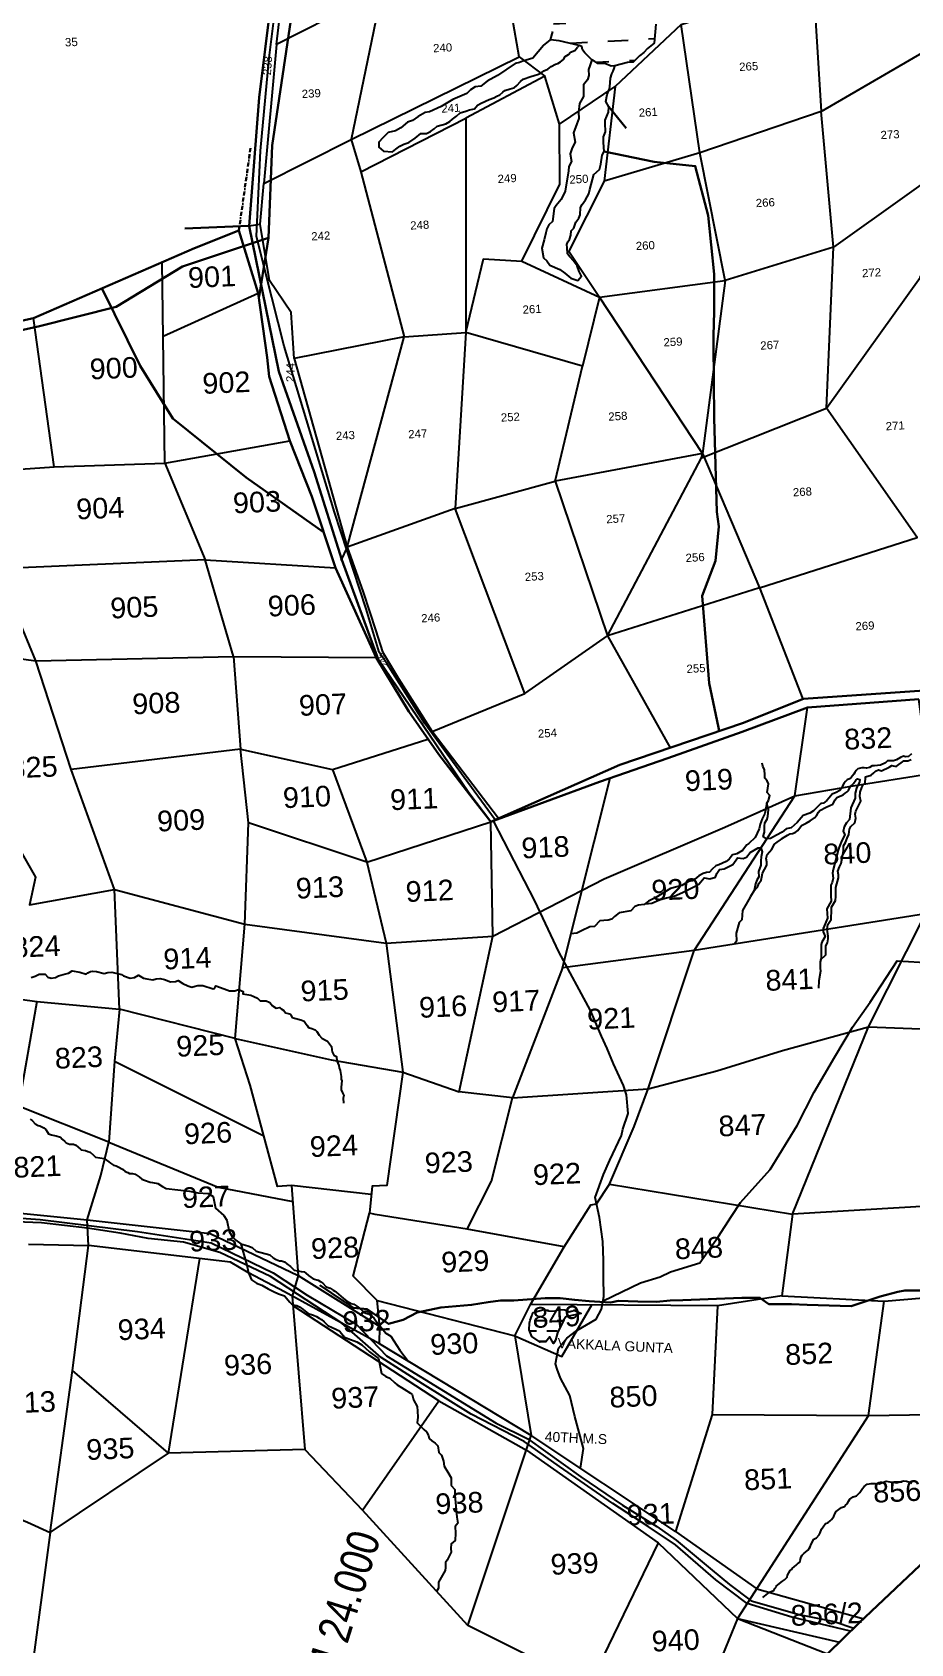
# Model space of a CAD drawing. Header units: inches. Extents: x 304037 to 460575, y 1453943 to 1639883.
# Drawn here: x 329611 to 330705, y 1604477 to 1606484 of the extents above; entities that cross this region are included whole.
import ezdxf

# ---------------------------------------------------------------- set-up
doc = ezdxf.new("R2010")
doc.units = ezdxf.units.IN
doc.header["$MEASUREMENT"] = 0
for name, pattern in [('ACAD_ISO02W100', [15, 12, -3]), ('ACAD_ISO07W100', [3, 0, -3]), ('BORDER', [1.75, 0.5, -0.25, 0.5, -0.25, 0, -0.25])]:
    doc.linetypes.add(name, pattern=pattern)
for name, color, linetype in [('cahnige', 6, 'Continuous'), ('CARTTRACK', 30, 'ACAD_ISO02W100'), ('NALA', 4, 'Continuous'), ('SURVEY_BND', 7, 'Continuous'), ('SURVEY_NO', 7, 'Continuous'), ('TEXT', 7, 'Continuous'), ('WATER_BODY', 4, 'Continuous')]:
    doc.layers.add(name, color=color, linetype=linetype)
for name, color, linetype, lineweight in [('FOOTPATH', 150, 'ACAD_ISO07W100', 30), ('ROAD', 1, 'Continuous', 25), ('VILL_BOUNDARY', 6, 'BORDER', 30)]:
    doc.layers.add(name, color=color, linetype=linetype, lineweight=lineweight)
doc.styles.add('ARIALN', font='ARIALN.TTF')
doc.styles.get("Standard").update_dxf_attribs({"font": 'arial.ttf'})

# ---------------------------------------------------------------- blocks, each defined once
blk = doc.blocks.new('KALUVOYA')
at = {"layer": 'WATER_BODY', "linetype": 'ByBlock'}
h = blk.add_hatch(dxfattribs=at)
h.set_pattern_fill('DASH', color=256, scale=10, angle=180, style=0)
h.set_pattern_definition([(180, (-590.302, -65.8843), (-1.25, -1.25), [1.25, -1.25])])
h.paths.add_polyline_path([(47.1, 124.1), (47.21, 123.84), (47.54, 123.27), (47.78, 123.67), (48.01, 124.55), (48.96, 126.5), (50.87, 126.9), (50.12, 127.29), (49.67, 127.2), (49.41, 127.13), (48.92, 127.36), (48.13, 127.41), (47.5, 127.11), (46.36, 127.4), (45.08, 127.04), (45, 126.9), (44.7, 126.08), (44.64, 125.72), (44.61, 124.91), (44.9, 124.14), (45.94, 123.44), (46.61, 123.48)])
at = {"layer": 'CARTTRACK', "linetype": 'ByBlock'}
for points in [[(53.53, 128.44), (58.06, 130.64), (60.45, 131.37), (61.71, 131.97), (65.26, 133.07), (67.47, 136.22), (69.09, 138.72), (70.15, 140.34), (73.76, 144.34), (77.03, 149.67), (79.06, 153.73), (81.55, 157.98), (83.7, 161.57), (85.82, 164.62), (89.11, 169.61), (93.16, 169.38)], [(50.82, 108.18), (51.18, 110.55), (50.11, 114.44), (49.53, 117), (48.37, 119.09), (47.99, 120.19), (47.76, 120.8), (48.14, 122.72), (49.15, 123.94), (50.35, 124.84), (52.69, 126.23), (53.36, 127.44), (53.62, 128.95), (53.57, 131.35), (53.57, 133.33), (53.51, 135.64), (53.1, 138.54), (52.58, 140.94), (53.59, 143.75), (54.35, 145.49), (55.77, 148.44), (55.92, 149.23), (56.56, 151.11), (56.35, 153.4), (55.98, 154.53), (54.79, 157.14), (54, 158.99), (53.34, 160.47), (51.97, 163.59), (48.14, 170.69), (45.26, 176.86), (40.24, 186.55)]]:
    blk.add_lwpolyline(points, dxfattribs=at)
at = {"layer": 'FOOTPATH', "linetype": 'ByBlock'}
for points in [[(-7.21, 250.97), (-2.56, 241.6), (1.39, 235.21), (10.28, 228.08), (19.65, 221.46)], [(19.27, 130.32), (22.1, 128.37), (23.33, 127.56), (24.99, 127.41), (27.58, 125.63), (29.32, 126.13), (31.02, 127.03), (33.88, 127.62), (37.61, 127.94), (39.64, 128.29), (41.1, 128.47), (42.73, 128.49), (46.52, 128.78), (48.32, 128.75), (50.1, 128.56), (51.85, 128.4), (54.45, 128.25), (55.39, 128.44), (57.75, 128.35), (60.01, 128.34), (61.66, 128.49), (63.17, 128.55), (70.34, 128.82), (72.52, 128.82), (73.58, 128.07), (76.32, 128.05), (78.23, 127.96), (83.58, 127.8), (87.05, 129.01), (89.22, 129.56), (90.05, 129.7), (95.25, 129.72)]]:
    blk.add_lwpolyline(points, dxfattribs=at)
at = {"layer": 'NALA', "linetype": 'ByBlock'}
for points in [[(90.81, 194.67), (90.46, 194.35), (90.1, 194.33), (89.87, 194.38), (89.47, 194.25), (89.01, 193.95), (88.66, 193.83), (88.3, 193.84), (87.91, 193.81), (87.69, 193.57), (87.06, 193.32), (86.69, 193.27), (86.34, 193.24), (86.05, 193.22), (85.72, 193.01), (85.39, 192.94), (85.08, 192.99), (84.8, 192.97), (84.33, 192.86), (84.11, 192.65), (83.98, 192.4), (83.86, 192.21), (83.54, 191.81), (83.33, 191.66), (83.05, 191.54), (82.85, 191.34), (82.65, 191.08), (82.42, 190.7), (82.44, 190.59), (82.16, 190.25), (81.69, 190.01), (81.21, 189.81), (80.86, 189.35), (80.56, 189.04), (80.18, 188.72), (79.92, 188.66), (79.81, 188.62), (78.97, 187.76), (78.53, 187.5), (77.7, 187.19), (77, 186.36), (76.28, 185.72), (75.65, 185.59), (75.16, 185.17), (74.5, 184.81), (73.77, 184.41), (73.29, 184.36), (72.87, 184.67), (73.03, 185.19), (73.05, 185.91), (73.06, 186.33), (73.34, 186.76), (73.43, 187.12), (73.53, 187.89), (73.33, 188.71), (73.5, 189.01), (73.68, 189.62), (73.34, 189.99), (73.44, 190.5), (73.5, 191.05), (73.36, 191.39), (73.08, 191.71), (73.09, 192.12), (73.05, 192.75), (72.84, 193.16), (72.73, 193.54)], [(79.84, 169.72), (80.46, 170.34), (80.46, 170.9), (80.48, 171.44), (80.66, 171.79), (80.74, 172.27), (80.74, 172.59), (80.61, 173.43), (80.7, 174), (81.11, 174.61), (81.13, 175.02), (81.15, 175.41), (81.15, 175.78), (81.15, 176.1), (81.62, 176.94), (81.69, 177.4), (81.68, 177.84), (81.68, 178.28), (81.69, 178.5), (82, 179.66), (82, 180.04), (81.91, 180.47), (82.13, 180.98), (82.32, 181.39), (82.59, 182.93), (82.6, 183.53), (82.85, 183.93), (83.06, 184.47), (83.26, 184.91), (83.33, 185.55), (83.47, 185.87), (83.96, 186.34), (84.08, 186.9), (84.02, 187.36), (84.08, 187.75), (84.7, 188.96), (84.56, 189.5), (84.62, 190.03), (84.82, 190.61), (85.03, 191.02), (85.2, 191.04), (85.26, 191.91), (85.96, 192.11), (86.25, 192.37), (86.48, 192.57), (86.81, 192.73), (87.2, 192.6), (88.11, 193.07), (88.43, 193.26), (88.98, 193.13), (89.88, 193.83), (90.38, 193.83), (90.77, 193.98)], [(71.72, 178.01), (72.21, 178.54), (72.35, 178.98), (72.63, 179.39), (72.71, 179.76), (72.8, 180.23), (73.02, 180.67), (73.34, 181.21), (73.3, 181.56), (73.25, 182.01), (73.34, 182.48), (73.93, 183.12), (74.24, 183.73), (74.58, 183.97), (74.96, 184.24), (75.11, 184.38), (75.43, 184.59), (75.8, 184.84), (76.11, 184.98), (76.43, 185.02), (76.73, 185.15), (77.06, 185.38), (77.53, 186), (78.07, 186.29), (78.55, 186.55), (79.09, 186.94), (79.37, 187.25), (79.57, 187.62), (79.73, 187.8), (80.48, 188.2), (80.94, 188.42), (81.29, 188.6), (81.59, 189.09), (81.77, 189.39), (82.07, 189.49), (82.54, 189.72), (82.79, 189.93), (83.04, 190.09), (83.2, 190.25), (83.46, 190.76), (83.79, 191.07), (84.09, 191.49), (84.28, 191.65), (84.58, 191.58), (84.54, 191.29), (84.17, 190.5), (83.99, 189.92), (84, 189.31), (83.47, 188.14), (83.32, 186.74), (82.94, 186.33), (82.69, 185.85), (82.55, 185.28), (82.74, 184.92), (82.31, 183.99), (82.06, 183.37), (81.95, 183), (81.36, 180.67), (81.26, 180.22), (81.36, 179.61), (81.21, 179.09), (81.06, 178.77), (81.06, 177.53), (81.09, 176.82), (80.58, 175.93), (80.65, 174.77), (80.25, 173.81), (80.14, 173.51), (80.16, 173.14), (80.39, 172.58), (79.99, 171.89), (79.89, 171.59), (79.91, 170.26), (79.89, 169.94), (79.79, 169.5), (79.77, 168.72), (79.81, 168.36), (79.63, 167.19), (79.59, 166.29)], [(73.33, 188.71), (73.07, 187.43), (72.75, 186.82), (72.51, 186.14), (72.38, 185.6), (71.9, 184.53), (71.14, 183.83), (70.91, 183.66), (70.37, 182.95), (69.67, 182.55), (69.17, 182.45), (68.75, 181.91), (68.39, 181.63), (67.51, 181.24), (67.15, 181.12), (66.71, 180.7), (66.39, 180.33), (66.02, 180.28), (65.61, 180.17), (65.09, 179.89), (64.59, 179.5), (64.27, 179.3), (63.84, 179.22), (63.03, 178.72), (61.66, 178.38), (59.87, 177.25), (59, 176.84), (58.49, 176.41), (57.79, 176.33), (57.34, 176.16), (56.86, 175.64), (55.44, 175.41), (54.9, 174.98), (54.56, 174.65), (54.14, 174.51), (53.58, 174.5), (53.13, 174.45), (52.46, 173.77), (51.89, 173.7), (50.88, 173.24), (50.32, 172.96), (49.61, 172.88)], [(58.58, 176.49), (59.39, 176.58), (60.32, 176.99), (61.17, 177.22), (62.1, 177.45), (63.11, 177.87), (64.79, 178.73), (65.08, 178.9), (65.52, 179.4), (65.73, 179.67), (65.73, 179.67), (66.43, 179.54), (67.09, 179.74), (67.28, 180.17), (67.59, 180.65), (68.15, 180.74), (69.21, 181.26), (69.6, 181.85), (69.76, 182.07), (70.47, 181.98), (70.87, 182.16), (71.3, 182.74), (72.26, 183.27), (72.6, 183.3)], [(72.6, 183.3), (72.75, 182.8), (72.62, 182.2), (72.61, 181.73), (72.58, 181.18), (72.33, 180.43), (72.35, 179.77), (72.13, 179.37), (71.96, 178.94), (71.79, 178.11), (71.36, 177.41), (71.15, 177.03), (70.38, 175.71), (70.3, 174.59), (69.98, 174.23), (69.62, 172.94), (69.65, 171.98), (69.4, 171.65)], [(-15.72, 167.55), (-15.23, 167.71), (-14.76, 167.96), (-14.02, 167.93), (-13.7, 167.58), (-13.29, 167.47), (-12.77, 167.53), (-12.41, 167.76), (-11.84, 167.9), (-11.2, 168.05), (-10.74, 168.35), (-9.81, 168.17), (-9.05, 167.95), (-8.87, 168.1), (-8.53, 168.25), (-8.27, 168.3), (-7.81, 168.27), (-6.86, 168.03), (-6.44, 168.14), (-5.93, 168.2), (-4.77, 167.9), (-4.52, 167.74), (-3.71, 167.47), (-3.2, 167.54), (-2.73, 167.81), (-2.11, 167.47), (-1.73, 167.39), (-0.99, 167.27), (-0.6, 167.37), (-0.1, 167.44), (0.43, 167.3), (1.14, 167.01), (1.77, 167.08), (2.1, 167.18), (2.66, 166.84), (3.24, 166.54), (3.74, 166.4), (4.14, 166.5), (4.47, 166.6), (5.05, 166.57), (6.3, 166.2), (6.46, 166.24), (6.64, 166.53), (7.65, 166.2), (8.31, 165.95), (8.94, 165.95), (9.37, 166.1), (9.94, 165.86), (9.92, 165.57), (10.89, 165.43), (11.24, 165.24), (11.67, 165.04), (11.86, 164.9), (12.02, 164.75), (12.74, 164.74), (13.09, 164.58), (13.19, 164.53), (13.5, 164.14), (13.93, 163.85), (14.39, 163.91), (14.57, 163.76), (14.89, 163.55), (15.07, 163.28), (15.55, 163.17), (15.68, 163.06), (15.88, 162.72), (16.15, 162.63), (16.92, 162.44), (17.35, 162.26), (17.57, 161.9), (17.72, 161.72), (17.87, 161.51), (18.25, 161.38), (18.65, 161.23), (18.86, 161.02), (19.14, 160.6), (19.46, 160.22), (20, 159.92), (20.15, 159.85), (20.66, 159.22), (20.68, 158.8), (20.71, 158.55), (20.94, 158.15), (21.25, 157.98), (21.31, 157.49), (21.53, 156.93), (21.58, 156.61), (21.68, 156.32), (21.8, 155.58), (21.82, 155.27), (21.88, 155.05), (21.81, 154.27), (21.8, 153.95), (22, 153.59), (22.16, 153.29), (22.06, 152.94), (22.09, 152.37)], [(-15.81, 150.4), (-15.56, 150.21), (-15.22, 149.83), (-14.84, 149.63), (-14.64, 149.58), (-14.33, 149.44), (-14.16, 149.34), (-13.93, 149.13), (-13.73, 148.8), (-13.58, 148.63), (-13.25, 148.51), (-13.09, 148.45), (-12.66, 148.38), (-12.15, 148.21), (-11.93, 147.97), (-11.64, 147.71), (-11.45, 147.53), (-11.04, 147.38), (-10.59, 147.37), (-10.29, 147.23), (-10.02, 147.02), (-9.74, 146.77), (-9.63, 146.67), (-9.13, 146.62), (-8.85, 146.48), (-8.55, 146.41), (-8.14, 146.03), (-7.9, 145.81), (-6.87, 145.63), (-6.56, 145.45), (-6.31, 145.22), (-6.08, 145.08), (-5.75, 144.83), (-5.4, 144.76), (-5.17, 144.63), (-4.66, 144.35), (-4.3, 144.05), (-3.99, 143.93), (-3.79, 143.84), (-3.44, 143.81), (-3.12, 143.73), (-2.64, 143.42), (-2.32, 143.15), (-1.96, 143), (-1.28, 142.79), (-1.02, 142.74), (-0.38, 142.62), (0.21, 142.26), (0.66, 142.02), (3.45, 141.69), (4.48, 141.49), (5.71, 141.4), (6.32, 141.04), (6.61, 139.64), (7.63, 138.73), (7.99, 138.19), (8.26, 136.81), (8.65, 136.21), (9.1, 135.77), (9.7, 135.31), (10.52, 135.06), (11.04, 134.87), (11.56, 134.45), (13.2, 133.97), (13.59, 133.63), (13.95, 133.44), (14.36, 133.27), (14.62, 133.26), (14.97, 133.15), (15.25, 132.89), (15.69, 132.58), (16.13, 132.15), (16.57, 132.07), (16.99, 131.96), (17.34, 131.92), (17.57, 131.77), (17.89, 131.5), (18.44, 131.08), (19.03, 130.93), (19.38, 130.72), (19.61, 130.56), (19.96, 130.16), (20.15, 130.06), (20.52, 129.96), (20.88, 129.72), (21.08, 129.59), (21.24, 129.46), (22.06, 128.73), (22.54, 128.37), (23, 128.1), (23.37, 128.01), (23.84, 127.69), (24.35, 127.29), (24.7, 126.98), (25.09, 126.87), (25.47, 126.62), (25.78, 126.35), (26.04, 125.99), (27.26, 124.52), (27.84, 124.17), (28.95, 122.46), (30, 121.09)], [(9.7, 135.31), (10.43, 132.72), (10.63, 131.81), (10.97, 130.97), (11.58, 130.57), (12.24, 130.32), (13.01, 129.89), (13.65, 129.56), (14.25, 129.28), (14.96, 129.01), (15.61, 128.26), (15.83, 128.04), (16.01, 127.93), (16.45, 127.84), (16.8, 127.7), (17.23, 127.38), (17.83, 126.87), (18.47, 126.69), (18.85, 126.54), (19.19, 126.32), (19.46, 126.18), (19.76, 125.87), (20.23, 125.43), (20.75, 125.19), (21.21, 124.99), (21.52, 124.82), (21.73, 124.69), (21.87, 124.49), (22.04, 124.27), (22.17, 124.07), (22.65, 123.87), (23.74, 123.45), (24.35, 123.11), (25.27, 122.27), (26.35, 121.43), (26.71, 119.63), (27.24, 119.26), (27.74, 119.08), (28.35, 118.52), (28.62, 118.27), (29.47, 117.74), (30.22, 117.27), (30.45, 117.1), (30.6, 116.45), (31.03, 115.63), (31.09, 115.06), (31.13, 114.33), (31.06, 113.68), (31.06, 113.68), (31.83, 112.87), (32.17, 112.56), (32.43, 112.13), (32.48, 111.75), (32.82, 111.48), (33.24, 111.22), (33.53, 110.87), (33.68, 110.08), (33.99, 109.75), (34.11, 109.38), (34.23, 109.01), (34.31, 108.43), (34.75, 107.68), (35.17, 107.02), (35.18, 106.5), (35.18, 106.1), (35.59, 105.58), (35.6, 104.93), (35.86, 102.25), (35.98, 101.52), (35.66, 101.13), (35.69, 100.33), (35.66, 99.41), (35.15, 99.03), (35.14, 98.45), (35.15, 98), (34.7, 97.04), (34.49, 96.77), (34.49, 96.15), (34.43, 95.79), (33.64, 94.39), (33.65, 94.01), (33.63, 93.65), (33.4, 93.24)], [(72.88, 92.55), (73.71, 93.18), (73.99, 93.32), (74.22, 93.41), (74.35, 93.63), (74.45, 93.77), (74.51, 93.9), (75.25, 94.51), (75.52, 94.69), (75.71, 94.87), (75.84, 95.01), (75.86, 95.25), (76.19, 95.82), (76.34, 95.95), (76.45, 96.05), (76.74, 96.29), (76.94, 96.45), (77.1, 96.62), (77.35, 96.83), (77.39, 97.03), (77.51, 97.48), (77.65, 97.69), (77.9, 97.91), (78.07, 98.02), (78.33, 98.28), (78.51, 98.48), (78.63, 98.68), (78.72, 99.02), (79.04, 99.6), (79.38, 99.79), (79.69, 100.13), (79.84, 100.39), (80, 100.83), (80.2, 101.1), (80.45, 101.52), (80.76, 101.6), (81.03, 101.85), (81.21, 102), (81.47, 102.36), (81.6, 102.67), (81.76, 102.95), (82.42, 103.46), (82.76, 103.56), (82.89, 103.72), (83.1, 103.9), (83.3, 104.27), (83.42, 104.47), (83.83, 104.74), (84.22, 104.86), (84.62, 105.27), (84.96, 105.74), (85.13, 106.01), (85.49, 106.28), (85.98, 106.35), (86.53, 106.35), (86.97, 106.33), (87.81, 106.65), (88.24, 106.55), (88.71, 106.51), (89.02, 106.44), (89.2, 106.47), (89.48, 106.56), (89.9, 106.68), (90.28, 106.62), (90.69, 106.51), (90.91, 106.38)]]:
    blk.add_lwpolyline(points, dxfattribs=at)
at = {"layer": 'ROAD', "linetype": 'ByBlock'}
for points in [[(83.52, 88.46), (76.42, 90.18), (70.99, 91.81), (67.22, 94.7), (62.32, 98.92), (59.01, 101.14), (54.72, 103.91), (48.29, 108.37), (43.99, 111.41), (37.57, 114.71), (31.7, 118.37), (26.66, 121.58), (21.93, 125.71), (13.27, 131.38), (7.14, 134.27), (2.73, 135.5), (-1.51, 135.94), (-4.91, 136.59), (-8.88, 137.19), (-14.44, 137.84), (-21.7, 138.14)], [(-24.83, 138.96), (-14.61, 138.26), (-2.83, 136.81), (6.11, 135.44), (13.6, 131.8), (17.7, 129.11), (23.69, 125.58), (27.31, 121.76), (33.69, 117.87), (40.61, 113.64), (44.43, 111.73), (50.87, 107.15), (55.88, 103.7), (60.07, 101.12), (62.38, 99.47), (66.76, 95.84), (68.85, 94.1), (71.46, 92.14), (77.28, 90.49), (81.52, 89.64), (83.92, 88.86)]]:
    blk.add_lwpolyline(points, dxfattribs=at)
at = {"layer": 'SURVEY_BND', "linetype": 'ByBlock'}
for points in [[(-24.05, 228.6), (-12.96, 229.35), (0.43, 229.79), (0.11, 254.15)], [(0.23, 245.17), (11.71, 250.39)], [(-12.96, 229.35), (-15.49, 247.34)], [(0.43, 229.79), (15.57, 232.5)], [(5.31, 218.1), (-19.83, 217.01), (-24.05, 228.6)], [(0.43, 229.79), (5.31, 218.1), (21.08, 217.14)], [(-31.93, 211.71), (-26.31, 207.4), (-15.17, 205.86), (-19.83, 217.01)], [(-15.17, 205.86), (8.76, 206.41), (5.31, 218.1)], [(-26.31, 207.4), (-23.96, 191.89), (-21.39, 187.91), (-18.46, 185.4), (-15.19, 179.67), (-15.92, 176.32), (-5.63, 178.18), (-10.89, 192.71)], [(8.76, 206.41), (9.59, 195.19), (-10.89, 192.71), (-15.17, 205.86)], [(8.76, 206.41), (26.02, 206.28)], [(76.69, 189.59), (83.75, 190.82), (92.93, 192.26), (91.71, 201.28)], [(40.18, 172.59), (53.62, 179.54), (68.22, 185.78), (76.69, 189.59), (78.25, 200.28)], [(-5.63, 178.18), (10.15, 174.02), (10.57, 186.29), (9.59, 195.19)], [(9.59, 195.19), (20.73, 192.74), (24.91, 181.54), (10.57, 186.29)], [(20.73, 192.74), (32.3, 196.43)], [(92.53, 175.32), (64.53, 170.87), (48.58, 168.76), (54.35, 191.72)], [(64.53, 170.87), (76.69, 189.59)], [(10.15, 174.02), (27.25, 171.74), (40.18, 172.59), (39.93, 186.43)], [(24.91, 181.54), (39.93, 186.43)], [(24.91, 181.54), (27.25, 171.74), (29.29, 156.12), (36.08, 153.73), (40.18, 172.59)], [(-15.03, 164.62), (-5.01, 163.71), (-5.63, 178.18)], [(9, 160.18), (10.15, 174.02)], [(58.98, 154.1), (67.29, 156.3), (75.25, 158.75), (85.64, 161.65), (92.53, 175.32)], [(85.64, 161.65), (102.38, 160.98), (113.75, 160.57), (115.9, 174.76)], [(42.55, 153.01), (58.98, 154.1), (64.53, 170.87)], [(48.58, 168.76), (42.55, 153.01), (36.08, 153.73)], [(-6.28, 147.63), (-17.25, 151.97), (-24.32, 151.74), (-25.45, 157.79), (-29.79, 162.48), (-26.87, 166.29), (-15.03, 164.62), (-17.25, 151.97)], [(15.83, 142.38), (14.11, 142.24), (10.82, 154.52), (9, 160.18), (-5.01, 163.71), (-5.6, 157.42), (-6.28, 147.63)], [(9, 160.18), (20.61, 157.6), (29.29, 156.12)], [(109.73, 140.95), (76.47, 138.93), (85.64, 161.65)], [(-5.6, 157.42), (12.46, 148.38)], [(29.29, 156.12), (27.34, 142.39), (25.58, 142.31), (25.24, 139.03)], [(48.8, 134.98), (37.06, 137.1), (40.04, 142.91), (42.55, 153.01)], [(75.16, 129.05), (67.37, 127.86), (44.73, 128.01), (48.8, 134.98), (52.06, 140.05), (52.72, 140.2), (54.32, 142.57), (57.28, 149.56), (58.98, 154.1)], [(-8.93, 138.23), (-7.27, 143.59), (-6.28, 147.63), (6.93, 142.16), (15.97, 140.46)], [(54.32, 142.57), (76.47, 138.93)], [(25.47, 141.29), (15.83, 142.38), (16.61, 131.49), (26.51, 125.32), (26.21, 128.48), (23.27, 131.43), (25.24, 139.03)], [(76.47, 138.93), (75.16, 129.05), (87.57, 128.41), (109.95, 130.33), (109.73, 140.95)], [(-22.67, 139.58), (-8.93, 138.23)], [(37.06, 137.1), (25.96, 138.89), (25.24, 139.03)], [(26.46, 123.22), (14.96, 129.52), (10.63, 131.81), (8.42, 133.11), (-8.77, 135.12), (-8.93, 138.23), (5.98, 136.56), (16.61, 131.49), (15.92, 129)], [(-16.01, 135.25), (-8.77, 135.12)], [(0.96, 109.99), (-10.68, 119.99), (-8.77, 135.12)], [(15.92, 129), (17.44, 110.41), (0.96, 109.99), (4.73, 133.54)], [(33.66, 116.34), (16.01, 127.83)], [(26.21, 128.48), (42.86, 124.21), (44.73, 128.01)], [(42.86, 124.21), (48.54, 121.72), (52.16, 127.96)], [(67.37, 127.86), (66.75, 114.7), (85.65, 114.58), (87.57, 128.41)], [(42.86, 124.21), (44.85, 112.14), (26.46, 123.22), (26.51, 125.32)], [(-32.14, 108.3), (-16.1, 101.62), (-13.35, 100.37), (-10.68, 119.99)], [(17.44, 110.41), (24.42, 103.08), (33.66, 116.34), (44.27, 110.37), (60.2, 99.16), (69.84, 90.02)], [(66.75, 114.7), (62.33, 100.53), (72.15, 93.61)], [(85.65, 114.58), (69.84, 90.02), (82.18, 87.16)], [(85.65, 114.58), (110.56, 115.02)], [(51.85, 81.82), (37.17, 89.12), (44.85, 112.14)], [(62.33, 100.53), (44.85, 112.14)], [(-13.35, 100.37), (-15.66, 83.12), (-29.3, 85.27), (-37.17, 109.33)], [(-13.35, 100.37), (0.96, 109.99)], [(37.17, 89.12), (24.42, 103.08)], [(60.2, 99.16), (51.85, 81.82), (64.01, 75.8)], [(72.15, 93.61), (85.1, 89.99)], [(69.84, 90.02), (64.01, 75.8), (68.4, 65.47)], [(69.84, 90.02), (80.74, 85.75)]]:
    blk.add_lwpolyline(points, dxfattribs=at)
at = {"layer": 'VILL_BOUNDARY', "linetype": 'ByBlock'}
for points in [[(-26.25, 244.97), (-15.49, 247.34), (-5.29, 251.81), (4, 255.84), (9.38, 257.99), (11.71, 250.39), (12.81, 242.59), (13.07, 240.31), (15.57, 232.5), (18.23, 225.78), (21.08, 217.14), (26.02, 206.28), (29.98, 199.76), (33.6, 194.57), (37.79, 189.15), (39.93, 186.43), (53.07, 191.28), (61.35, 194.14), (70.31, 197.34), (78.25, 200.28), (91.71, 201.28)], [(93.4, 97.83), (84.56, 89.48), (80.74, 85.75)]]:
    blk.add_lwpolyline(points, dxfattribs=at)
at = {"layer": 'VILL_BOUNDARY'}
blk.add_lwpolyline([(9.38, 257.99), (10.83, 268.38)], dxfattribs=at)
at = {"layer": 'WATER_BODY', "linetype": 'ByBlock'}
blk.add_lwpolyline([(45.08, 127.04), (46.36, 127.4), (46.98, 127.24), (47.67, 127.19), (48.13, 127.41), (48.92, 127.36), (49.41, 127.13), (49.67, 127.2), (50.12, 127.29), (50.87, 126.9), (49.03, 126.51), (48.79, 126.14), (48.01, 124.55), (47.78, 123.67), (47.54, 123.27), (47.21, 123.84), (47.1, 124.1), (46.61, 123.48), (45.94, 123.44), (44.9, 124.14), (44.61, 124.91), (44.64, 125.72), (44.7, 126.08), (44.9, 126.62), (44.94, 126.79), (45.08, 127.04)], dxfattribs=at)
at = {"layer": 'SURVEY_NO', "linetype": 'ByBlock'}
for s, p in [('901', (3.27, 251)), ('900', (-8.62, 239.93)), ('902', (5.02, 238.19)), ('903', (8.73, 223.73)), ('904', (-10.24, 222.98)), ('905', (-6.11, 210.99)), ('906', (12.95, 211.24)), ('908', (-3.44, 199.39)), ('907', (16.73, 199.22)), ('832', (82.72, 195.17)), ('825', (-18.29, 191.63)), ('919', (63.45, 190.13)), ('910', (14.8, 188.05)), ('911', (27.77, 187.81)), ('909', (-0.43, 185.21)), ('918', (43.67, 181.98)), ('840', (80.21, 181.26)), ('913', (16.37, 177.09)), ('912', (29.66, 176.7)), ('920', (59.4, 176.88)), ('824', (-17.93, 169.92)), ('914', (0.34, 168.51)), ('841', (73.21, 165.97)), ('915', (16.95, 164.65)), ('917', (40.14, 163.35)), ('916', (31.29, 162.68)), ('921', (51.64, 161.27)), ('925', (1.91, 157.95)), ('823', (-12.79, 156.49)), ('847', (67.54, 148.34)), ('926', (2.85, 147.35)), ('924', (18.08, 145.82)), ('923', (31.99, 143.84)), ('821', (-17.79, 143.29)), ('922', (45.09, 142.43)), ('927', (2.61, 139.63)), ('933', (3.49, 134.36)), ('928', (18.23, 133.47)), ('929', (34, 131.84)), ('848', (62.27, 133.47)), ('932', (22.06, 124.62)), ('849', (45.04, 125.15)), ('934', (-5.16, 123.63)), ('930', (32.67, 121.87)), ('852', (75.62, 120.68)), ('936', (7.71, 119.34)), ('813', (-18.46, 114.76)), ('937', (20.69, 115.36)), ('850', (54.36, 115.51)), ('935', (-8.95, 109.13)), ('851', (70.66, 105.52)), ('938', (33.3, 102.59)), ('856/1', (86.29, 104.03)), ('931', (56.46, 101.25)), ('939', (47.25, 95.27)), ('856/2', (76.32, 89.1)), ('940', (59.49, 85.98))]:
    blk.add_text(s, height=2.5, rotation=2.5039, dxfattribs=at).set_placement(p)
at = {"layer": 'TEXT', "linetype": 'ByBlock'}
for s, p in [('VAKKALA GUNTA', (48.01, 122.73)), ('40TH M.S', (46.47, 111.42))]:
    blk.add_text(s, height=1.2, rotation=357.4764, dxfattribs=at).set_placement(p)
blk = doc.blocks.new('NUKANAPALLE')
at = {"layer": 'WATER_BODY', "linetype": 'ByBlock'}
h = blk.add_hatch(dxfattribs=at)
h.set_pattern_fill('DASH', color=256, scale=50, angle=180, style=0)
h.set_pattern_definition([(180, (-581.913, -113.382), (-6.25, -6.25), [6.25, -6.25])])
h.paths.add_polyline_path([(-68.25, -165.6), (-69.94, -162.89), (-70.97, -160.02), (-72.31, -158.2), (-73.55, -156.6), (-74.08, -154.74), (-75.24, -152.07), (-76.66, -149.76), (-77.6, -148.2), (-78.93, -146.78), (-81.69, -145), (-84.18, -144.78), (-86.94, -145.49), (-89.12, -146.2), (-90.72, -147.05), (-91.74, -148.07), (-92.46, -149.98), (-93.79, -152.31), (-94.37, -153.15), (-95, -154.66), (-95.35, -156.49), (-95.71, -159.02), (-96.69, -161.64), (-96.73, -164.64), (-98.42, -168.1), (-98.64, -170.1), (-99.44, -172.68), (-96.81, -173.12), (-90.8, -174.86), (-90, -175.26), (-89.91, -176.24), (-89.24, -177.22), (-87.24, -179.43), (-86.35, -180.02), (-85.42, -180.68), (-83.28, -180.82), (-81.37, -181.73), (-80.25, -181.73), (-76.39, -180.9), (-74.65, -180.9), (-72.65, -179.08), (-71.18, -178.06), (-70.03, -176.91), (-67.89, -175.44), (-67.05, -169.64), (-67.23, -167.46)])
h.paths.add_polyline_path([(-91.64, -174.85), (-56.39, -174.85), (-56.39, -170.24), (-91.64, -170.24)], flags=9)
h.paths.add_polyline_path([(-91.19, -169.29), (-85.75, -169.29), (-85.75, -166.25), (-91.19, -166.25)], flags=24)
at = {"layer": 'CARTTRACK', "linetype": 'ByBlock'}
blk.add_lwpolyline([(-129.71, -409.7), (-138.44, -396.27), (-149.51, -379.13), (-160.09, -360.17), (-162.22, -356.5), (-165.43, -343.13), (-173.43, -313.12), (-185.97, -261.61), (-190.36, -239.16), (-192.48, -227.58), (-189.84, -201.58), (-185.66, -173.35), (-182.24, -154.7), (-181.53, -148.86), (-181.27, -135.35), (-177.95, -126.56), (-170.68, -101.59), (-162.29, -82.87), (-161.9, -69.54), (-161.19, -44)], dxfattribs=at)
at = {"layer": 'FOOTPATH', "linetype": 'ByBlock'}
for points in [[(-82.87, -194.04), (-77.93, -200.89)], [(-85.01, -207.67), (-69.96, -211.61), (-57.46, -213.66), (-54.33, -228.92), (-53.57, -246.99), (-54.17, -258.3), (-54.78, -265.76), (-54.94, -268.04), (-56.01, -290.9), (-56.75, -319.53), (-56.41, -323.96), (-58.02, -334.45), (-62.72, -344.86), (-62.09, -371.61), (-59.98, -385.31), (-59.87, -386.42)]]:
    blk.add_lwpolyline(points, dxfattribs=at)
at = {"layer": 'NALA', "linetype": 'ByBlock'}
for points in [[(-101.7, -174.26), (-105.19, -177.9), (-108.26, -178.73), (-109.27, -179.02), (-110.68, -179.23), (-116.28, -182.64), (-119.46, -184.19), (-121.52, -185.56), (-123.25, -185.7), (-124.73, -186.53), (-125.92, -187.58), (-130.34, -189.18), (-133.95, -191.16), (-137.63, -192.53), (-138.97, -192.64), (-141.15, -193.83), (-142.95, -194.92), (-144.49, -195.3), (-146.62, -196.99), (-148.27, -197.79), (-150.63, -198.19), (-152.35, -199.66), (-153.61, -200.89), (-153.63, -202.43), (-152.28, -203.8), (-149.62, -204.15), (-148.49, -203.39), (-147.3, -202.47), (-145.97, -201.94), (-144.44, -201.53), (-142.42, -200.29), (-140.65, -199.04), (-138.86, -199.1), (-137.67, -198.58), (-136.46, -197.8), (-135.49, -197.04), (-132.82, -196.47), (-131.6, -195.85), (-130.75, -195.21), (-129.47, -194.33), (-128.25, -193.42), (-126.49, -192.93), (-125.39, -192.63), (-123.89, -192.41), (-122.87, -191.38), (-121.69, -190.75), (-119.22, -189.76), (-117.8, -189.34), (-116.81, -188.96), (-115.88, -188.54), (-114.93, -187.75), (-114.31, -187.31), (-112.61, -186.95), (-111.41, -186.64), (-110.51, -186.05), (-109.34, -184.89), (-108.53, -184.23), (-106.06, -183.52), (-105.06, -183.3), (-103.72, -182.91), (-102.73, -182.5), (-102.06, -182.02), (-100.79, -181.53), (-99.7, -180.79), (-98.35, -180.14), (-97.62, -179.99), (-96.8, -179.54), (-95.81, -178.86), (-95.26, -177.95), (-94.27, -177.44), (-93.54, -176.76), (-92.28, -176.33), (-91.39, -175.34)], [(-87.24, -179.43), (-87.92, -181.28), (-88.38, -182.32), (-88.42, -184.2), (-88.88, -185.45), (-90.13, -186.95), (-90.38, -190.49), (-91.74, -192.52), (-92.17, -195.16), (-92.17, -197.15), (-92.84, -198.75), (-94.02, -201.41), (-93.7, -204.33), (-94.67, -205.97), (-95.41, -207.72), (-95.13, -210.08), (-96.02, -211.65), (-96.27, -212.9), (-97.57, -219.08), (-98.92, -221.5), (-100.62, -223.29), (-101.2, -224.18), (-101.99, -228.15), (-103.18, -229.09), (-103.84, -230.22), (-104.25, -231.5), (-104.81, -233.52), (-105.64, -236.08), (-105.36, -239), (-104.34, -240.06), (-103.51, -241.4), (-100.51, -242.86), (-99.13, -244.08), (-97.35, -245.74), (-95.24, -246.52), (-94.02, -245.27), (-94.68, -243.84), (-95.21, -242.04), (-96.26, -240.44), (-97.28, -239.14), (-97.98, -238.25), (-97.94, -236.37), (-97.94, -235.34), (-97.62, -234.62), (-97.07, -233.93), (-96.58, -232.55), (-96.45, -231.3), (-95.58, -230.55), (-94.9, -228.7), (-93.83, -227.53), (-93.39, -226.59), (-93.18, -224.27), (-92.62, -223.4), (-91.55, -222.05), (-90.43, -220.24), (-90.02, -218.96), (-88.57, -214.5), (-86.7, -213.03), (-86.24, -211.44), (-85.66, -208.77), (-85.01, -207.67), (-85.1, -204.84), (-84.92, -203.16), (-84.25, -201.66), (-84.22, -199.02), (-84.22, -198.04), (-82.99, -195.69), (-82.87, -194.04), (-83.66, -192.43), (-83.17, -190.29), (-82.41, -188.76), (-82.22, -187.97), (-81.8, -185.33), (-81.39, -184.11), (-80.92, -183.23), (-80.41, -182.14), (-80.25, -181.73)]]:
    blk.add_lwpolyline(points, dxfattribs=at)
at = {"layer": 'SURVEY_BND', "linetype": 'ByBlock'}
for points in [[(-120.75, -94.87), (-159.88, -97.73), (-150.13, -154.83), (-183.18, -169.41), (-179.53, -148.64), (-181.27, -119.44), (-184.73, -113.93), (-159.88, -97.73)], [(-150.13, -154.83), (-161.95, -199.7), (-109.36, -177.34), (-111.75, -156.63)], [(-59.31, -170.16), (-18.38, -159.57), (-18.13, -199.11), (29.74, -174.78), (31.91, -189.22), (29.08, -211.81), (38.06, -202.58), (51.23, -231.89)], [(-183.18, -169.41), (-189.39, -211.59)], [(9.23, -251.51), (29.08, -211.81), (-16.69, -240.75), (-18.13, -199.11), (-55.83, -209.67), (-59.31, -170.16), (-80.51, -188.04)], [(-109.36, -177.34), (-101.85, -183.67)], [(-111.96, -239.68), (-99.08, -216.8), (-98.18, -198.51), (-101.85, -183.67), (-126.62, -195.09)], [(-98.18, -198.51), (-80.51, -188.04), (-85.53, -216.69), (-97.54, -237.47), (-88.92, -252.03), (-50.3, -249.06), (-60.22, -301.45), (-88.92, -252.03)], [(-159.56, -209.67), (-126.62, -195.09), (-130.26, -260.52), (-123.62, -238.35), (-111.96, -239.68), (-88.92, -252.03), (-95.27, -272.74)], [(-183.14, -265.51), (-183.3, -251.39), (-189.33, -241.25), (-191.21, -223.94), (-189.39, -211.59), (-161.95, -199.7), (-159.56, -209.67), (-149.21, -260.79)], [(-60.52, -302.79), (-21.61, -289.75), (-16.69, -240.75), (-50.3, -249.06), (-55.83, -209.67), (-85.53, -216.69)], [(-194.65, -224.26), (-191.21, -223.94)], [(-45.03, -343.37), (3.87, -330.73), (-21.61, -289.75), (9.23, -251.51), (15.89, -287.37), (48.47, -270.66), (51.13, -309.73), (22.79, -324.85), (15.89, -287.37)], [(-149.21, -260.79), (-183.14, -265.51), (-170.18, -323.98)], [(-170.18, -323.98), (-149.21, -260.79), (-130.26, -260.52)], [(-105.63, -307.41), (-95.27, -272.74), (-130.26, -260.52), (-136.55, -314.03)], [(-136.55, -314.03), (-105.63, -307.41), (-92.25, -355.42), (-60.52, -302.79), (-60.22, -301.45), (-45.03, -343.37), (-92.25, -355.42)], [(-60.22, -301.45), (-105.63, -307.41)], [(-118.45, -371.69), (-136.55, -314.03), (-170.18, -323.98), (-172.3, -327.88)], [(-170.18, -323.98), (-166.03, -337.99), (-162.89, -350.01), (-161.21, -356.51), (-156.8, -364.95), (-147.36, -381.68)], [(-45.03, -343.37), (-33.76, -378.15)], [(-128.64, -409.3), (-147.36, -381.68), (-118.45, -371.69), (-92.25, -355.42), (-75.09, -390.68)]]:
    blk.add_lwpolyline(points, dxfattribs=at)
at = {"layer": 'VILL_BOUNDARY', "linetype": 'ByBlock'}
for points in [[(-183.98, -155.99), (-189.31, -185.28), (-194.63, -224.4), (-191.6, -244.52), (-188.02, -269.15), (-178.93, -300.38), (-172.04, -327.78), (-162.62, -358.62), (-137.29, -401.04), (-131.01, -410.19), (-90.73, -394.99), (-52.55, -384.39), (-33.51, -378.05), (18.16, -377.41)], [(-194.65, -224.26), (-214.26, -223.93)]]:
    blk.add_lwpolyline(points, dxfattribs=at)
at = {"layer": 'WATER_BODY', "linetype": 'ByBlock'}
for points in [[(-101.7, -174.26), (-99.44, -172.68), (-98.64, -170.1)], [(-67.05, -169.64), (-67.89, -175.44), (-70.03, -176.91), (-71.18, -178.06), (-72.65, -179.08), (-74.65, -180.9), (-76.39, -180.9), (-80.25, -181.73), (-81.37, -181.73), (-83.28, -180.82), (-85.42, -180.68), (-86.35, -180.02), (-87.24, -179.43), (-89.24, -177.22), (-89.91, -176.24), (-90, -175.26), (-90.8, -174.86), (-91.39, -175.34)], [(-90.8, -174.86), (-96.81, -173.12), (-99.44, -172.68)]]:
    blk.add_lwpolyline(points, dxfattribs=at)
at = {"layer": 'SURVEY_NO', "linetype": 'ByBlock'}
for s, p in [('240', (-135.44, -174.47)), ('239', (-176.29, -186.18)), ('265', (-42.38, -185.39)), ('241', (-133.96, -193.02)), ('261', (-73.82, -197.65)), ('273', (-0.42, -208.6)), ('249', (-117.98, -215.44)), ('250', (-96.11, -216.89)), ('248', (-145.45, -228.17)), ('266', (-39.64, -227.23)), ('242', (-175.82, -229.8)), ('260', (-76.98, -238.27)), ('272', (-8.43, -250.43)), ('261', (-112.61, -255.76)), ('259', (-70.19, -268.15)), ('267', (-40.7, -270.78)), ('243', (-171.72, -291.09)), ('247', (-149.62, -291.83)), ('252', (-121.09, -288.3)), ('258', (-88.27, -289.86)), ('271', (-3.82, -297.53)), ('268', (-33.26, -316.1)), ('257', (-90.67, -321.12)), ('253', (-116.5, -337.34)), ('256', (-67.11, -334.29)), ('246', (-148.81, -348.2)), ('269', (-16.47, -358.06)), ('255', (-68.74, -368.16)), ('254', (-115.17, -385.38))]:
    blk.add_text(s, height=2.5, dxfattribs=at).set_placement(p)
for s, height, rotation, p in [('238', 2.5, 83.1512, (-185.38, -178.73)), ('244', 2.5, 86.4205, (-183.44, -272.7)), ('245', 2, 112.1842, (-159.42, -360.84))]:
    blk.add_text(s, height=height, rotation=rotation, dxfattribs=at).set_placement(p)
blk = doc.blocks.new('ISAKAPALLE')
at = {"layer": 'VILL_BOUNDARY', "linetype": 'ByBlock'}
for points in [[(-35.06, -306.95), (-8.63, -302.15), (14.95, -297.1), (35.19, -285.78), (61.2, -278.22), (63.32, -250.63), (70.37, -213.42)], [(61.2, -278.22), (57.77, -295.6)]]:
    blk.add_lwpolyline(points, dxfattribs=at)
at = {"layer": 'SURVEY_NO', "linetype": 'ByBlock'}
blk.add_text('35', height=2.5, dxfattribs=at).set_placement((2.55, -218.71))

msp = doc.modelspace()

# ---------------------------------------------------------------- block references
at = {"linetype": 'ByBlock'}
for name, p, xscale, yscale, zscale, rotation in [('NUKANAPALLE', (330621.4, 1607199.7), 4.075560490197672, 4.075560490280623, 4.075560490222187, 3.205032487732574), ('ISAKAPALLE', (329606.6, 1607375.9), 4.163974734078674, 4.163974734110525, 4.163974734085767, 2.150469587952095)]:
    msp.add_blockref(name, p, dxfattribs=dict(at, xscale=xscale, yscale=yscale, zscale=zscale, rotation=rotation))
at = {"layer": 'SURVEY_NO', "linetype": 'ByBlock', "xscale": 10.28897121464032, "yscale": 10.28897121457703, "zscale": 10.28897121467575, "rotation": 359.9644961035237}
msp.add_blockref('KALUVOYA', (329769.8, 1603582.8), dxfattribs=at)

# ---------------------------------------------------------------- texts
at = {"layer": 'cahnige', "color": 1, "extrusion": (-0.004527, 0.00163, 0.999988), "style": 'ARIALN'}
msp.add_text('KM 24.000', height=40, rotation=72.5961, dxfattribs=at).set_placement((329975.2, 1604398.2, 1121.5))

doc.saveas('drawing.dxf')
